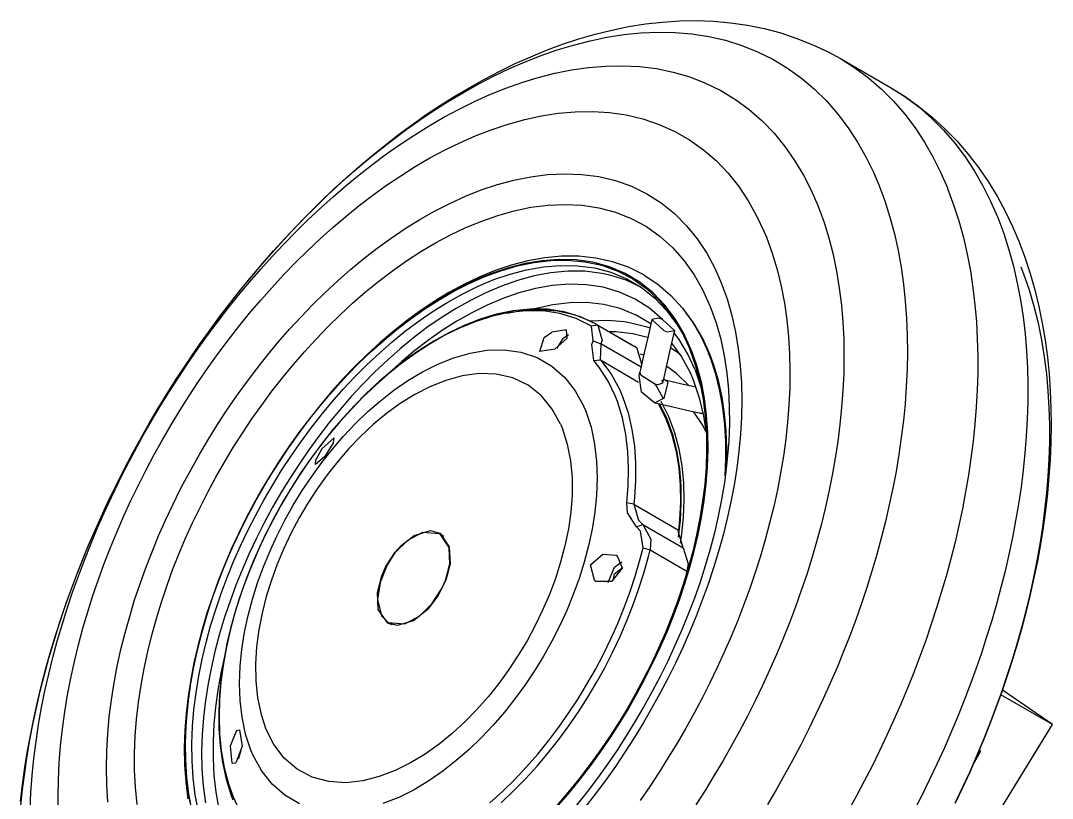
# Model space of a CAD drawing. Header units: millimetres. Extents: x -912 to 1332, y -1066 to 1362.
# Drawn here: x -349 to -47.1, y 1134.6 to 1362 of the extents above; entities that cross this region are included whole.
import ezdxf

# ---------------------------------------------------------------- set-up
doc = ezdxf.new("R2010")
doc.units = ezdxf.units.MM
doc.layers.add('IsoView', color=7, linetype='CONTINUOUS')

msp = doc.modelspace()

# ---------------------------------------------------------------- linework, layer by layer
at = {"layer": 'IsoView'}
for p, q in [((-109.12, 1350.93), (-94.48, 1342.47)), ((-180.66, 1273.29), (-169.85, 1267.05)), ((-180.1, 1272.96), (-169.29, 1266.72)), ((-167.49, 1260.7), (-179.23, 1267.48)), ((-179.39, 1262.8), (-168.21, 1256.34)), ((-169.6, 1220.61), (-156.49, 1213.04)), ((-166.97, 1214.65), (-155.13, 1207.82)), ((-226.48, 1211.99), (-225.42, 1211.38)), ((-174.75, 1205.67), (-174.73, 1205.66)), ((-164.85, 1207.3), (-154.05, 1201.06)), ((-180.69, 1198.13), (-180.66, 1198.12)), ((-241.48, 1186.01), (-240.42, 1185.4)), ((-47.12, 1156.18), (-61.75, 1166.22)), ((-47.12, 1156.18), (-62.22, 1164.89)), ((-161.96, 968.7), (-47.12, 1156.18))]:
    msp.add_line(p, q, dxfattribs=at)
for points in [[(-349.03, 1133.65), (-348.46, 1138.61), (-347.78, 1143.57), (-346.99, 1148.5), (-346.1, 1153.42), (-345.1, 1158.32), (-344.01, 1163.2), (-342.83, 1168.06), (-341.55, 1172.9), (-340.18, 1177.71), (-338.73, 1182.49), (-337.19, 1187.25), (-335.57, 1191.98), (-333.87, 1196.68), (-332.09, 1201.35), (-330.23, 1205.99), (-328.29, 1210.6), (-326.28, 1215.18), (-324.2, 1219.73), (-322.05, 1224.24), (-319.82, 1228.71), (-317.52, 1233.15), (-315.15, 1237.56), (-312.72, 1241.93), (-310.21, 1246.25), (-307.64, 1250.54), (-305, 1254.79), (-302.3, 1258.99), (-299.53, 1263.15), (-296.69, 1267.27), (-293.79, 1271.34), (-290.82, 1275.37), (-287.79, 1279.34), (-284.69, 1283.27), (-281.52, 1287.14), (-278.3, 1290.96), (-275, 1294.72), (-271.64, 1298.42), (-268.22, 1302.06), (-264.73, 1305.64), (-261.17, 1309.16), (-257.55, 1312.61), (-253.86, 1315.98), (-250.11, 1319.28), (-246.29, 1322.51), (-242.4, 1325.65), (-238.44, 1328.7), (-234.41, 1331.67), (-230.32, 1334.54), (-226.16, 1337.31), (-221.93, 1339.98), (-217.63, 1342.53), (-213.27, 1344.97), (-208.83, 1347.28), (-204.33, 1349.46), (-199.77, 1351.5), (-195.14, 1353.39), (-190.45, 1355.13), (-185.7, 1356.69), (-180.9, 1358.08), (-176.05, 1359.28), (-171.15, 1360.28), (-166.21, 1361.06), (-161.24, 1361.63), (-156.25, 1361.96), (-151.25, 1362.04), (-146.26, 1361.86), (-141.28, 1361.42), (-136.33, 1360.71), (-131.43, 1359.71), (-126.6, 1358.43), (-121.85, 1356.86), (-117.21, 1355.01), (-112.69, 1352.87), (-109.12, 1350.93)], [(-349.04, 1131.43), (-348.55, 1136.41), (-347.95, 1141.37), (-347.23, 1146.32), (-346.41, 1151.25), (-345.47, 1156.17), (-344.44, 1161.06), (-343.31, 1165.93), (-342.08, 1170.77), (-340.76, 1175.6), (-339.35, 1180.39), (-337.85, 1185.17), (-336.27, 1189.91), (-334.61, 1194.62), (-332.87, 1199.31), (-331.04, 1203.97), (-329.14, 1208.59), (-327.17, 1213.18), (-325.12, 1217.74), (-322.99, 1222.27), (-320.8, 1226.76), (-318.53, 1231.22), (-316.19, 1235.64), (-313.79, 1240.02), (-311.31, 1244.37), (-308.77, 1248.67), (-306.16, 1252.94), (-303.49, 1257.16), (-300.74, 1261.34), (-297.93, 1265.48), (-295.06, 1269.57), (-292.12, 1273.61), (-289.11, 1277.61), (-286.04, 1281.55), (-282.91, 1285.45), (-279.7, 1289.29), (-276.44, 1293.07), (-273.1, 1296.8), (-269.7, 1300.46), (-266.23, 1304.07), (-262.7, 1307.6), (-259.1, 1311.07), (-255.43, 1314.47), (-251.7, 1317.79), (-247.89, 1321.04), (-244.02, 1324.2), (-240.07, 1327.27), (-236.06, 1330.25), (-231.98, 1333.14), (-227.82, 1335.92), (-223.59, 1338.58), (-219.29, 1341.14), (-214.92, 1343.56), (-210.48, 1345.85), (-205.96, 1348), (-201.37, 1349.99), (-196.72, 1351.82), (-192, 1353.46), (-187.21, 1354.91), (-182.37, 1356.16), (-177.48, 1357.17), (-172.54, 1357.94), (-167.56, 1358.44), (-162.57, 1358.66), (-157.57, 1358.57), (-152.59, 1358.16), (-147.65, 1357.4), (-142.77, 1356.29), (-138, 1354.81), (-133.36, 1352.95), (-128.88, 1350.73), (-124.59, 1348.16), (-120.53, 1345.24), (-116.72, 1342.01), (-113.16, 1338.5), (-109.88, 1334.72), (-106.88, 1330.73), (-104.15, 1326.54), (-101.69, 1322.19), (-99.5, 1317.69), (-97.91, 1313.98)], [(-109.12, 1350.93), (-104.9, 1348.27), (-100.88, 1345.28), (-97.11, 1342.01), (-93.58, 1338.47), (-90.31, 1334.68), (-87.31, 1330.69), (-84.56, 1326.51), (-82.08, 1322.17), (-79.84, 1317.7), (-77.85, 1313.11), (-77.76, 1312.9)], [(-346.25, 1131.32), (-346.02, 1136.31), (-345.66, 1141.3), (-345.15, 1146.27), (-344.52, 1151.23), (-343.77, 1156.17), (-342.89, 1161.1), (-341.91, 1166), (-340.81, 1170.88), (-339.61, 1175.73), (-338.31, 1180.56), (-336.91, 1185.36), (-335.42, 1190.13), (-333.83, 1194.87), (-332.15, 1199.58), (-330.39, 1204.26), (-328.54, 1208.91), (-326.61, 1213.52), (-324.59, 1218.09), (-322.49, 1222.63), (-320.32, 1227.13), (-318.07, 1231.6), (-315.74, 1236.02), (-313.33, 1240.4), (-310.85, 1244.75), (-308.3, 1249.04), (-305.67, 1253.3), (-302.97, 1257.51), (-300.19, 1261.67), (-297.35, 1265.78), (-294.43, 1269.84), (-291.44, 1273.85), (-288.38, 1277.8), (-285.25, 1281.7), (-282.05, 1285.54), (-278.77, 1289.32), (-275.43, 1293.03), (-272.01, 1296.68), (-268.52, 1300.26), (-264.95, 1303.76), (-261.31, 1307.19), (-257.6, 1310.54), (-253.81, 1313.81), (-249.95, 1316.98), (-246.01, 1320.06), (-242, 1323.04), (-237.9, 1325.91), (-233.73, 1328.67), (-229.48, 1331.3), (-225.16, 1333.81), (-220.75, 1336.17), (-216.26, 1338.38), (-211.7, 1340.42), (-207.06, 1342.29), (-202.35, 1343.96), (-197.57, 1345.42), (-192.73, 1346.66), (-187.82, 1347.64), (-182.87, 1348.35), (-177.89, 1348.76), (-172.89, 1348.86), (-167.9, 1348.61), (-162.94, 1348), (-158.04, 1347), (-153.24, 1345.6), (-148.58, 1343.8), (-144.1, 1341.6), (-139.82, 1339), (-135.8, 1336.04), (-132.04, 1332.74), (-128.58, 1329.14), (-125.41, 1325.27), (-122.55, 1321.17), (-119.99, 1316.88), (-117.71, 1312.43), (-115.76, 1307.95)], [(-94.48, 1342.47), (-90.23, 1339.84), (-86.15, 1336.95), (-82.26, 1333.81), (-78.57, 1330.44), (-75.08, 1326.86), (-71.81, 1323.08), (-68.76, 1319.12), (-65.93, 1315), (-63.32, 1310.73), (-60.93, 1306.34), (-58.77, 1301.83), (-56.93, 1297.55)], [(-94.48, 1342.47), (-90.25, 1339.81), (-86.24, 1336.83), (-82.46, 1333.55), (-78.94, 1330.01), (-75.67, 1326.23), (-72.66, 1322.23), (-69.92, 1318.05), (-67.43, 1313.72), (-65.2, 1309.24), (-63.2, 1304.66), (-63.11, 1304.44)], [(-337.92, 1130), (-338.03, 1135), (-337.96, 1140), (-337.72, 1144.99), (-337.33, 1149.98), (-336.79, 1154.95), (-336.11, 1159.9), (-335.29, 1164.83), (-334.35, 1169.74), (-333.28, 1174.63), (-332.09, 1179.49), (-330.8, 1184.31), (-329.39, 1189.11), (-327.88, 1193.88), (-326.26, 1198.61), (-324.55, 1203.31), (-322.74, 1207.97), (-320.83, 1212.59), (-318.84, 1217.17), (-316.75, 1221.72), (-314.58, 1226.22), (-312.31, 1230.68), (-309.97, 1235.1), (-307.54, 1239.47), (-305.03, 1243.79), (-302.43, 1248.06), (-299.76, 1252.29), (-297, 1256.46), (-294.16, 1260.58), (-291.25, 1264.64), (-288.25, 1268.64), (-285.18, 1272.58), (-282.02, 1276.46), (-278.78, 1280.27), (-275.47, 1284.01), (-272.07, 1287.69), (-268.6, 1291.28), (-265.04, 1294.79), (-261.4, 1298.22), (-257.68, 1301.56), (-253.88, 1304.8), (-249.99, 1307.95), (-246.01, 1310.98), (-241.95, 1313.9), (-237.81, 1316.69), (-233.57, 1319.35), (-229.25, 1321.87), (-224.84, 1324.22), (-220.35, 1326.41), (-215.77, 1328.41), (-211.1, 1330.21), (-206.36, 1331.79), (-201.54, 1333.12), (-196.65, 1334.18), (-191.71, 1334.94), (-186.73, 1335.38), (-181.73, 1335.46), (-176.74, 1335.16), (-171.8, 1334.45), (-166.93, 1333.3), (-162.19, 1331.71), (-157.63, 1329.66), (-153.3, 1327.18), (-149.22, 1324.28), (-145.45, 1321), (-142, 1317.39), (-138.89, 1313.48), (-136.11, 1309.32), (-133.66, 1304.97), (-131.52, 1300.44), (-130.8, 1298.7)], [(-301.44, 1226.58), (-299.08, 1230.98), (-296.63, 1235.34), (-294.08, 1239.64), (-291.43, 1243.88), (-288.7, 1248.07), (-285.87, 1252.19), (-282.95, 1256.25), (-279.93, 1260.24), (-276.83, 1264.16), (-273.63, 1268), (-270.34, 1271.77), (-266.96, 1275.45), (-263.49, 1279.05), (-259.92, 1282.55), (-256.26, 1285.95), (-252.5, 1289.25), (-248.65, 1292.44), (-244.7, 1295.5), (-240.65, 1298.43), (-236.5, 1301.22), (-232.25, 1303.86), (-227.89, 1306.32), (-223.44, 1308.59), (-218.89, 1310.66), (-214.24, 1312.51), (-209.5, 1314.09), (-204.68, 1315.4), (-199.78, 1316.38), (-194.82, 1317.02), (-189.83, 1317.27), (-184.83, 1317.08), (-179.88, 1316.43), (-175.01, 1315.28), (-170.3, 1313.61), (-165.81, 1311.43), (-161.59, 1308.75), (-157.7, 1305.61), (-154.17, 1302.07), (-151.03, 1298.18), (-148.27, 1294.01), (-145.9, 1289.61), (-144, 1285.34)], [(-97.91, 1313.98), (-96.17, 1309.29), (-94.65, 1304.53), (-93.36, 1299.7), (-92.27, 1294.82), (-91.39, 1289.9), (-90.69, 1284.95), (-90.16, 1279.98), (-89.8, 1274.99), (-89.6, 1269.99), (-89.56, 1264.99), (-89.65, 1259.99), (-89.88, 1255), (-90.24, 1250.01), (-90.73, 1245.04), (-91.33, 1240.07), (-92.05, 1235.13), (-92.87, 1230.19), (-93.81, 1225.28), (-94.84, 1220.39), (-95.97, 1215.52), (-97.2, 1210.67), (-98.52, 1205.85), (-99.93, 1201.05), (-101.42, 1196.28), (-103.01, 1191.54), (-104.67, 1186.82), (-106.41, 1182.14), (-108.24, 1177.48), (-110.14, 1172.86), (-112.11, 1168.27), (-114.16, 1163.7), (-116.29, 1159.18), (-118.48, 1154.69), (-120.75, 1150.23), (-123.08, 1145.81), (-125.49, 1141.43), (-127.96, 1137.08), (-130.51, 1132.78)], [(-77.76, 1312.9), (-76.01, 1308.21), (-74.48, 1303.45), (-73.16, 1298.63), (-72.03, 1293.76), (-71.1, 1288.85), (-70.35, 1283.9), (-69.77, 1278.94), (-69.34, 1273.96), (-69.08, 1268.96), (-68.96, 1263.97), (-68.97, 1258.97), (-69.12, 1253.97), (-69.4, 1248.98), (-69.8, 1243.99), (-70.31, 1239.02), (-70.94, 1234.06), (-71.67, 1229.11), (-72.51, 1224.18), (-73.45, 1219.27), (-74.48, 1214.38), (-75.61, 1209.51), (-76.83, 1204.66), (-78.13, 1199.83), (-79.52, 1195.03), (-80.99, 1190.25), (-82.55, 1185.5), (-84.18, 1180.77), (-85.89, 1176.08), (-87.68, 1171.41), (-89.54, 1166.76), (-91.47, 1162.15), (-93.47, 1157.57), (-95.55, 1153.02), (-97.69, 1148.5), (-99.9, 1144.02), (-102.18, 1139.57), (-104.52, 1135.15), (-106.93, 1130.77)], [(-314.94, 1132.82), (-315.43, 1137.8), (-315.67, 1142.79), (-315.69, 1147.79), (-315.5, 1152.79), (-315.11, 1157.77), (-314.55, 1162.74), (-313.81, 1167.68), (-312.91, 1172.6), (-311.85, 1177.49), (-310.66, 1182.34), (-309.32, 1187.16), (-307.86, 1191.94), (-306.26, 1196.68), (-304.55, 1201.38), (-302.71, 1206.03), (-300.76, 1210.63), (-298.7, 1215.19), (-296.53, 1219.69), (-294.26, 1224.14), (-291.88, 1228.54), (-289.39, 1232.88), (-286.81, 1237.16), (-284.13, 1241.38), (-281.35, 1245.53), (-278.46, 1249.62), (-275.49, 1253.64), (-272.41, 1257.58), (-269.23, 1261.44), (-265.96, 1265.22), (-262.59, 1268.91), (-259.12, 1272.51), (-255.55, 1276.01), (-251.88, 1279.41), (-248.1, 1282.69), (-244.23, 1285.84), (-240.25, 1288.87), (-236.16, 1291.75), (-231.96, 1294.47), (-227.66, 1297.02), (-223.25, 1299.37), (-218.74, 1301.52), (-214.12, 1303.43), (-209.4, 1305.07), (-204.58, 1306.42), (-199.69, 1307.44), (-194.73, 1308.08), (-189.74, 1308.31), (-184.75, 1308.07), (-179.8, 1307.32), (-174.97, 1306.04), (-170.33, 1304.21), (-165.93, 1301.83), (-161.86, 1298.93), (-158.16, 1295.57), (-154.86, 1291.82), (-151.97, 1287.74), (-149.49, 1283.4), (-147.41, 1278.86), (-147.22, 1278.41)], [(-115.76, 1307.95), (-114.03, 1303.26), (-112.55, 1298.49), (-111.3, 1293.65), (-110.28, 1288.75), (-109.47, 1283.82), (-108.86, 1278.86), (-108.44, 1273.88), (-108.19, 1268.88), (-108.11, 1263.88), (-108.19, 1258.88), (-108.41, 1253.89), (-108.78, 1248.9), (-109.28, 1243.93), (-109.92, 1238.97), (-110.67, 1234.03), (-111.54, 1229.1), (-112.53, 1224.2), (-113.62, 1219.32), (-114.82, 1214.47), (-116.13, 1209.64), (-117.52, 1204.84), (-119.02, 1200.07), (-120.61, 1195.33), (-122.28, 1190.62), (-124.05, 1185.94), (-125.9, 1181.29), (-127.83, 1176.68), (-129.85, 1172.11), (-131.94, 1167.57), (-134.12, 1163.07), (-136.37, 1158.6), (-138.7, 1154.18), (-141.11, 1149.8), (-143.59, 1145.45), (-146.14, 1141.16), (-148.77, 1136.9), (-151.47, 1132.69)], [(-63.11, 1304.44), (-61.36, 1299.76), (-59.83, 1295), (-58.51, 1290.18), (-57.39, 1285.3), (-56.46, 1280.39), (-55.7, 1275.45), (-55.12, 1270.48), (-54.7, 1265.5), (-54.43, 1260.51), (-54.31, 1255.51), (-54.33, 1250.51), (-54.48, 1245.51), (-54.76, 1240.52), (-55.15, 1235.54), (-55.67, 1230.56), (-56.29, 1225.6), (-57.03, 1220.66), (-57.87, 1215.73), (-58.8, 1210.82), (-59.84, 1205.93), (-60.96, 1201.05), (-62.18, 1196.2), (-63.49, 1191.38), (-64.88, 1186.57), (-66.35, 1181.8), (-67.9, 1177.04), (-69.54, 1172.32), (-71.25, 1167.62), (-73.03, 1162.95), (-74.89, 1158.31), (-76.82, 1153.7), (-78.83, 1149.12), (-80.9, 1144.57), (-83.04, 1140.05), (-85.26, 1135.57), (-87.53, 1131.11)], [(-130.8, 1298.7), (-129.08, 1294.01), (-127.64, 1289.22), (-126.46, 1284.36), (-125.52, 1279.45), (-124.81, 1274.5), (-124.32, 1269.53), (-124.03, 1264.54), (-123.92, 1259.54), (-123.99, 1254.54), (-124.23, 1249.54), (-124.62, 1244.56), (-125.16, 1239.59), (-125.84, 1234.64), (-126.66, 1229.7), (-127.6, 1224.79), (-128.67, 1219.91), (-129.86, 1215.05), (-131.16, 1210.22), (-132.56, 1205.43), (-134.08, 1200.66), (-135.69, 1195.93), (-137.4, 1191.23), (-139.21, 1186.57), (-141.12, 1181.95), (-143.12, 1177.36), (-145.2, 1172.82), (-147.38, 1168.32), (-149.64, 1163.86), (-151.98, 1159.44), (-154.41, 1155.07), (-156.92, 1150.75), (-159.52, 1146.48), (-162.19, 1142.25), (-164.95, 1138.08), (-167.79, 1133.96)], [(-56.93, 1297.55), (-55.17, 1292.87), (-53.61, 1288.12), (-52.24, 1283.31), (-51.07, 1278.45), (-50.07, 1273.55), (-49.25, 1268.62), (-48.59, 1263.66), (-48.09, 1258.69), (-47.75, 1253.7), (-47.55, 1248.7), (-47.5, 1243.7), (-47.58, 1238.7), (-47.79, 1233.71), (-48.12, 1228.72), (-48.58, 1223.74), (-49.15, 1218.77), (-49.83, 1213.82), (-50.62, 1208.88), (-51.51, 1203.96), (-52.5, 1199.06), (-53.59, 1194.18), (-54.78, 1189.33), (-56.06, 1184.49), (-57.42, 1179.68), (-58.87, 1174.9), (-60.41, 1170.14), (-62.03, 1165.41), (-63.74, 1160.71), (-65.52, 1156.04), (-67.37, 1151.4), (-69.31, 1146.79), (-71.32, 1142.21), (-73.4, 1137.66), (-75.56, 1133.15)], [(-166.67, 1287.67), (-171.15, 1289.89), (-175.87, 1291.53), (-180.75, 1292.61), (-185.72, 1293.12), (-190.72, 1293.13), (-195.69, 1292.66), (-200.61, 1291.77), (-205.45, 1290.51), (-210.19, 1288.92), (-214.81, 1287.03), (-219.33, 1284.88), (-223.72, 1282.49), (-228, 1279.9), (-232.15, 1277.12), (-236.19, 1274.17), (-240.11, 1271.06), (-243.91, 1267.82), (-247.6, 1264.44), (-251.17, 1260.94), (-254.63, 1257.34), (-257.98, 1253.62), (-261.22, 1249.81), (-264.35, 1245.91), (-267.36, 1241.92), (-270.27, 1237.86), (-273.06, 1233.71), (-275.74, 1229.49), (-278.31, 1225.2), (-280.77, 1220.85), (-283.11, 1216.43), (-285.32, 1211.94), (-287.42, 1207.41), (-289.39, 1202.81), (-291.23, 1198.16), (-292.94, 1193.46), (-294.51, 1188.72), (-295.94, 1183.92), (-297.21, 1179.09), (-298.33, 1174.22), (-299.27, 1169.31), (-300.04, 1164.37), (-300.62, 1159.4), (-301, 1154.42), (-301.15, 1149.42), (-301.07, 1144.42), (-300.73, 1139.43), (-300.12, 1134.47)], [(-152.89, 1265.96), (-154.97, 1270.5), (-157.49, 1274.82), (-160.48, 1278.82), (-163.94, 1282.43), (-167.84, 1285.55), (-172.13, 1288.11), (-176.73, 1290.05), (-181.55, 1291.37), (-186.5, 1292.07), (-191.49, 1292.21), (-196.48, 1291.83), (-201.41, 1291), (-206.25, 1289.77), (-211, 1288.19), (-215.63, 1286.31), (-220.14, 1284.15), (-224.53, 1281.76), (-228.79, 1279.15), (-232.94, 1276.36), (-236.96, 1273.39), (-240.87, 1270.27), (-244.65, 1267), (-248.32, 1263.61), (-251.88, 1260.09), (-255.32, 1256.46), (-258.65, 1252.73), (-261.87, 1248.91), (-264.97, 1244.99), (-267.97, 1240.98), (-270.85, 1236.9), (-273.62, 1232.74), (-276.28, 1228.5), (-278.82, 1224.2), (-281.25, 1219.83), (-283.56, 1215.39), (-285.75, 1210.9), (-287.82, 1206.35), (-289.76, 1201.74), (-291.56, 1197.08), (-293.24, 1192.36), (-294.77, 1187.6), (-296.15, 1182.8), (-297.38, 1177.95), (-298.44, 1173.07), (-299.34, 1168.15), (-300.04, 1163.2), (-300.55, 1158.23), (-300.85, 1153.24), (-300.91, 1148.24), (-300.73, 1143.24), (-300.27, 1138.26), (-299.52, 1133.32)], [(-298.86, 1130.84), (-299.79, 1135.75), (-300.41, 1140.71), (-300.74, 1145.7), (-300.8, 1150.7), (-300.63, 1155.7), (-300.23, 1160.68), (-299.63, 1165.65), (-298.84, 1170.58), (-297.86, 1175.49), (-296.72, 1180.35), (-295.41, 1185.18), (-293.96, 1189.96), (-292.36, 1194.7), (-290.62, 1199.39), (-288.75, 1204.02), (-286.75, 1208.61), (-284.62, 1213.13), (-282.37, 1217.6), (-280, 1222), (-277.51, 1226.34), (-274.91, 1230.61), (-272.2, 1234.8), (-269.37, 1238.93), (-266.43, 1242.97), (-263.38, 1246.93), (-260.21, 1250.8), (-256.94, 1254.58), (-253.55, 1258.26), (-250.05, 1261.83), (-246.43, 1265.28), (-242.7, 1268.61), (-238.85, 1271.8), (-234.88, 1274.84), (-230.79, 1277.72), (-226.58, 1280.41), (-222.25, 1282.91), (-217.79, 1285.17), (-213.22, 1287.18), (-208.52, 1288.91), (-203.72, 1290.3), (-198.83, 1291.31), (-193.86, 1291.89), (-188.87, 1291.99), (-183.89, 1291.54), (-179, 1290.49), (-174.3, 1288.81), (-169.86, 1286.51), (-165.79, 1283.62), (-162.14, 1280.21), (-158.96, 1276.36), (-156.24, 1272.16), (-155.69, 1271.18)], [(-297.01, 1130.68), (-297.93, 1135.59), (-298.54, 1140.55), (-298.86, 1145.54), (-298.92, 1150.54), (-298.73, 1155.54), (-298.32, 1160.52), (-297.71, 1165.48), (-296.9, 1170.42), (-295.91, 1175.32), (-294.75, 1180.18), (-293.43, 1185), (-291.96, 1189.78), (-290.34, 1194.51), (-288.59, 1199.19), (-286.7, 1203.82), (-284.68, 1208.4), (-282.53, 1212.91), (-280.26, 1217.37), (-277.88, 1221.76), (-275.37, 1226.09), (-272.75, 1230.34), (-270.01, 1234.53), (-267.16, 1238.64), (-264.2, 1242.66), (-261.12, 1246.61), (-257.93, 1250.46), (-254.63, 1254.21), (-251.22, 1257.87), (-247.69, 1261.41), (-244.05, 1264.83), (-240.28, 1268.12), (-236.4, 1271.27), (-232.4, 1274.27), (-228.28, 1277.1), (-224.03, 1279.74), (-219.66, 1282.17), (-215.17, 1284.36), (-210.55, 1286.28), (-205.82, 1287.9), (-200.99, 1289.17), (-196.07, 1290.05), (-191.09, 1290.47), (-186.09, 1290.37), (-181.14, 1289.71), (-176.31, 1288.43), (-171.69, 1286.52), (-167.39, 1283.98), (-163.48, 1280.87), (-160.01, 1277.27), (-157.02, 1273.27), (-155.33, 1270.5)], [(-75.54, 1133.19), (-73.39, 1137.7), (-71.31, 1142.24), (-69.3, 1146.82), (-67.37, 1151.44), (-65.51, 1156.08), (-63.73, 1160.75), (-62.03, 1165.45), (-60.42, 1170.18), (-58.88, 1174.94), (-57.44, 1179.73), (-56.08, 1184.54), (-54.81, 1189.38), (-53.64, 1194.24), (-52.56, 1199.12), (-51.58, 1204.03), (-50.71, 1208.95), (-49.95, 1213.89), (-49.29, 1218.85), (-48.76, 1223.82), (-48.34, 1228.8), (-48.06, 1233.79), (-47.9, 1238.79), (-47.89, 1243.79), (-48.02, 1248.79), (-48.31, 1253.78), (-48.76, 1258.76), (-49.39, 1263.72), (-50.19, 1268.65), (-51.19, 1273.55), (-52.4, 1278.4), (-53.81, 1283.2), (-55.46, 1287.92), (-56.24, 1289.92)], [(-178.96, 1288.12), (-183.92, 1288.72), (-188.92, 1288.75), (-193.9, 1288.28), (-198.81, 1287.36), (-203.63, 1286.04), (-208.35, 1284.39), (-212.95, 1282.43), (-217.43, 1280.21), (-221.79, 1277.76), (-226.02, 1275.09), (-230.13, 1272.24), (-234.11, 1269.23), (-237.98, 1266.06), (-241.73, 1262.75), (-245.36, 1259.31), (-248.87, 1255.75), (-252.27, 1252.09), (-255.56, 1248.32), (-258.73, 1244.46), (-261.79, 1240.5), (-264.74, 1236.47), (-267.58, 1232.35), (-270.3, 1228.15), (-272.9, 1223.89), (-275.39, 1219.55), (-277.77, 1215.15), (-280.02, 1210.68), (-282.15, 1206.16), (-284.15, 1201.58), (-286.02, 1196.94), (-287.76, 1192.25), (-289.35, 1187.52), (-290.8, 1182.73), (-292.1, 1177.9), (-293.23, 1173.03), (-294.2, 1168.13), (-294.98, 1163.19), (-295.56, 1158.22), (-295.94, 1153.24), (-296.09, 1148.24), (-296, 1143.24), (-295.64, 1138.26), (-294.98, 1133.3)], [(-167.36, 1283.96), (-171.87, 1286.11), (-176.63, 1287.62), (-178.96, 1288.12)], [(-166.67, 1287.67), (-162.51, 1284.9), (-158.73, 1281.64), (-155.36, 1277.95), (-152.42, 1273.9), (-149.92, 1269.58), (-147.84, 1265.03), (-147.75, 1264.83)], [(-161.2, 1274.64), (-164.98, 1277.9), (-169.19, 1280.59), (-173.75, 1282.65), (-178.55, 1284.04), (-183.49, 1284.79), (-188.48, 1284.94), (-193.46, 1284.55), (-198.39, 1283.69), (-203.22, 1282.41), (-207.95, 1280.78), (-212.55, 1278.83), (-217.03, 1276.61), (-221.38, 1274.15), (-225.6, 1271.47), (-229.69, 1268.6), (-233.66, 1265.55), (-237.5, 1262.36), (-241.22, 1259.02), (-241.79, 1258.49)], [(-144, 1285.34), (-142.3, 1280.64), (-140.92, 1275.83), (-139.83, 1270.95), (-139.02, 1266.02), (-138.46, 1261.05), (-138.13, 1256.06), (-138.03, 1251.06), (-138.12, 1246.06), (-138.4, 1241.07), (-138.86, 1236.09), (-139.49, 1231.13), (-140.27, 1226.2), (-141.2, 1221.28), (-142.27, 1216.4), (-143.48, 1211.55), (-144.82, 1206.73), (-146.28, 1201.95), (-147.86, 1197.2), (-149.56, 1192.5), (-151.36, 1187.84), (-153.28, 1183.22), (-155.3, 1178.65), (-157.42, 1174.12), (-159.64, 1169.64), (-161.96, 1165.21), (-164.38, 1160.84), (-166.9, 1156.52), (-169.51, 1152.25), (-172.21, 1148.04), (-175, 1143.9), (-177.89, 1139.81), (-180.87, 1135.8), (-183.94, 1131.85)], [(-180.66, 1273.29), (-185.16, 1275.44), (-189.95, 1276.88), (-194.89, 1277.61), (-199.89, 1277.69), (-204.86, 1277.19), (-209.75, 1276.18), (-214.54, 1274.73), (-219.2, 1272.91), (-223.71, 1270.77), (-228.08, 1268.34), (-232.31, 1265.67), (-236.39, 1262.79), (-240.33, 1259.71), (-244.13, 1256.45), (-247.78, 1253.05), (-251.31, 1249.5), (-254.69, 1245.82), (-257.94, 1242.02), (-261.06, 1238.11), (-264.05, 1234.1), (-266.9, 1229.99), (-269.61, 1225.8), (-272.19, 1221.51), (-274.63, 1217.15), (-276.93, 1212.71), (-279.09, 1208.2), (-281.09, 1203.62), (-282.94, 1198.97), (-284.63, 1194.27), (-286.15, 1189.5), (-287.49, 1184.69), (-288.65, 1179.82), (-289.6, 1174.91), (-290.33, 1169.97), (-290.83, 1164.99), (-291.07, 1160), (-291.03, 1155), (-290.68, 1150.01), (-289.98, 1145.06), (-288.91, 1140.18), (-287.4, 1135.42), (-286.9, 1134.11)], [(-181.96, 1272.71), (-186.43, 1274.93), (-191.21, 1276.4), (-196.15, 1277.14), (-201.14, 1277.19), (-206.11, 1276.64), (-211, 1275.58), (-215.76, 1274.08), (-220.4, 1272.2), (-224.89, 1270), (-229.23, 1267.52), (-233.42, 1264.8), (-237.47, 1261.87), (-241.38, 1258.75), (-245.14, 1255.46), (-248.77, 1252.01), (-252.25, 1248.43), (-255.6, 1244.72), (-258.82, 1240.89), (-261.9, 1236.95), (-264.85, 1232.92), (-267.66, 1228.78), (-270.34, 1224.56), (-272.88, 1220.25), (-275.28, 1215.87), (-277.54, 1211.41), (-279.65, 1206.87), (-281.61, 1202.27), (-283.41, 1197.61), (-285.05, 1192.89), (-286.51, 1188.11), (-287.79, 1183.27), (-288.88, 1178.39), (-289.76, 1173.47), (-290.41, 1168.52), (-290.82, 1163.53), (-290.97, 1158.54), (-290.81, 1153.54), (-290.33, 1148.56), (-289.48, 1143.64), (-288.22, 1138.8), (-286.89, 1135.03)], [(-206.8, 1276.52), (-201.87, 1277.31), (-196.88, 1277.55), (-191.9, 1277.16), (-187.02, 1276.06), (-182.38, 1274.22), (-180.66, 1273.29)], [(-164.64, 1273.37), (-168.93, 1275.93), (-173.55, 1277.81), (-178.4, 1279.01), (-183.37, 1279.56), (-188.37, 1279.5), (-193.33, 1278.92), (-198.21, 1277.86), (-198.73, 1277.73)], [(-147.22, 1278.41), (-145.53, 1273.7), (-144.18, 1268.89), (-143.15, 1264), (-142.4, 1259.05), (-141.91, 1254.08), (-141.67, 1249.09), (-141.65, 1244.09), (-141.84, 1239.09), (-141.99, 1236.89)], [(-182.35, 1274.2), (-177.35, 1274.41), (-172.37, 1274.03), (-170.88, 1273.79)], [(-164.36, 1274.61), (-165.45, 1269.73), (-166.55, 1264.85), (-167.65, 1259.97), (-167.82, 1259.23)], [(-162.24, 1274.99), (-164.36, 1274.61)], [(-164.36, 1274.61), (-160.86, 1271.37), (-159.83, 1271.03)], [(-157.72, 1271.41), (-161.22, 1274.65), (-162.24, 1274.99)], [(-147.37, 1264.48), (-149.44, 1269.03), (-151.95, 1273.35), (-154.37, 1276.68)], [(-189.26, 1271.65), (-193.6, 1270.93)], [(-192.73, 1265.91), (-189.06, 1269.2), (-189.26, 1271.65)], [(-180.1, 1272.96), (-181.96, 1272.71)], [(-181.45, 1268.42), (-181.96, 1272.71)], [(-180.66, 1273.29), (-180.1, 1272.96)], [(-180.1, 1272.96), (-178.86, 1268.51), (-179.23, 1267.48)], [(-170.88, 1273.79), (-166.04, 1272.55), (-164.91, 1272.15)], [(-157.72, 1271.41), (-158.82, 1266.54), (-159.91, 1261.66), (-161.01, 1256.78), (-161.18, 1256.03)], [(-159.83, 1271.03), (-157.72, 1271.41)], [(-155.69, 1271.18), (-153.54, 1266.67), (-153.18, 1265.82)], [(-197.14, 1265.23), (-195.81, 1269.38), (-193.6, 1270.93)], [(-190.36, 1269.06), (-192.14, 1266.24)], [(-190.36, 1269.06), (-188.67, 1270.24)], [(-181.35, 1262.62), (-181.93, 1267.33), (-181.45, 1268.42)], [(-181.45, 1268.42), (-179.23, 1267.48)], [(-169.93, 1270.42), (-174.89, 1270.98), (-176.74, 1271.03)], [(-165.55, 1269.32), (-169.93, 1270.42)], [(-151.69, 1259.92), (-153.78, 1264.46), (-156.34, 1268.75), (-157.85, 1270.84)], [(-281.63, 1148.65), (-283.21, 1153.39), (-284.25, 1158.28), (-284.82, 1163.24), (-284.99, 1168.24), (-284.81, 1173.24), (-284.3, 1178.21), (-283.51, 1183.15), (-282.47, 1188.03), (-281.18, 1192.87), (-279.68, 1197.63), (-277.97, 1202.33), (-276.06, 1206.95), (-273.97, 1211.49), (-271.7, 1215.95), (-269.25, 1220.31), (-266.64, 1224.58), (-263.87, 1228.73), (-260.93, 1232.78), (-257.82, 1236.7), (-254.56, 1240.48), (-251.13, 1244.12), (-247.53, 1247.59), (-243.77, 1250.88), (-239.83, 1253.96), (-235.72, 1256.8), (-231.42, 1259.37), (-226.96, 1261.61), (-222.31, 1263.45), (-217.51, 1264.83), (-212.58, 1265.64), (-207.58, 1265.76), (-202.64, 1265.08), (-197.9, 1263.49), (-193.58, 1261), (-189.83, 1257.71), (-186.75, 1253.77), (-184.35, 1249.39), (-184.2, 1249.07)], [(-192.73, 1265.91), (-197.14, 1265.23)], [(-153.18, 1265.82), (-151.52, 1261.1), (-150.24, 1256.27), (-149.3, 1251.36), (-148.68, 1246.4), (-148.36, 1241.41), (-148.29, 1236.41), (-148.46, 1231.42), (-148.86, 1226.43), (-149.46, 1221.47), (-150.26, 1216.53), (-151.23, 1211.63), (-152.38, 1206.76), (-153.68, 1201.93), (-155.13, 1197.15), (-156.73, 1192.41), (-158.47, 1187.73), (-160.35, 1183.09), (-162.35, 1178.51), (-164.47, 1173.98), (-166.72, 1169.52), (-169.09, 1165.12), (-171.58, 1160.78), (-174.18, 1156.51), (-176.9, 1152.31), (-179.72, 1148.19), (-182.66, 1144.14), (-185.72, 1140.18), (-188.88, 1136.31), (-192.15, 1132.53)], [(-152.89, 1265.96), (-151.23, 1261.24), (-149.94, 1256.41), (-149.01, 1251.5), (-148.39, 1246.54), (-148.05, 1241.55), (-147.98, 1236.55), (-148.15, 1231.56), (-148.55, 1226.57), (-149.14, 1221.61), (-149.93, 1216.67), (-150.9, 1211.77), (-152.04, 1206.9), (-153.34, 1202.07), (-154.79, 1197.28), (-156.38, 1192.55), (-158.12, 1187.86), (-159.98, 1183.22), (-161.98, 1178.63), (-164.1, 1174.11), (-166.34, 1169.64), (-168.71, 1165.23), (-171.19, 1160.89), (-173.78, 1156.62), (-176.49, 1152.41), (-179.31, 1148.28), (-182.24, 1144.23), (-185.29, 1140.27), (-188.44, 1136.39), (-191.71, 1132.6)], [(-179.23, 1267.48), (-179.43, 1262.84), (-179.39, 1262.8)], [(-170.41, 1267.37), (-169.85, 1267.05)], [(-169.85, 1267.05), (-169.29, 1266.72)], [(-167.3, 1261.52), (-168.62, 1266.19), (-169.29, 1266.72)], [(-156.11, 1264.46), (-158.87, 1266.31)], [(-158.55, 1267.74), (-155.62, 1263.69), (-153.23, 1259.3), (-152.14, 1256.82)], [(-181.35, 1262.62), (-179.39, 1262.8)], [(-174.93, 1252.06), (-177.07, 1256.58), (-179.81, 1260.76), (-181.35, 1262.62)], [(-179.39, 1262.8), (-176.36, 1258.83), (-173.92, 1254.47), (-172.88, 1252.1)], [(-166.7, 1264.19), (-167.62, 1264.48)], [(-142.83, 1228.91), (-142.64, 1233.91), (-142.69, 1238.91), (-142.99, 1243.9), (-143.56, 1248.86), (-144.43, 1253.78), (-145.64, 1258.64), (-147.2, 1263.39), (-147.75, 1264.83)], [(-142.44, 1232.02), (-142.39, 1237.02), (-142.57, 1242.01), (-143.03, 1246.99), (-143.79, 1251.93), (-144.86, 1256.82), (-146.3, 1261.6), (-147.37, 1264.48)], [(-163.57, 1250.3), (-167.34, 1253.42), (-168.08, 1258.26), (-167.81, 1259.26)], [(-167.82, 1259.23), (-167.8, 1259.29)], [(-163.29, 1255.65), (-167.48, 1258.23), (-167.82, 1259.23)], [(-153.49, 1255.37), (-157.09, 1258.84), (-160.06, 1261)], [(-151.69, 1259.92), (-150.04, 1255.2), (-149.92, 1254.81)], [(-191.06, 1244.03), (-193.46, 1248.41), (-196.62, 1252.27), (-200.52, 1255.38), (-205.03, 1257.53), (-209.89, 1258.65), (-214.88, 1258.81), (-219.83, 1258.15), (-224.65, 1256.83), (-229.29, 1254.97), (-233.73, 1252.68), (-237.97, 1250.03), (-242.01, 1247.09), (-245.86, 1243.9), (-249.51, 1240.48), (-252.97, 1236.88), (-256.25, 1233.1), (-259.34, 1229.17), (-262.25, 1225.11), (-264.98, 1220.92), (-267.52, 1216.61), (-269.86, 1212.19), (-272.01, 1207.68), (-273.94, 1203.07), (-275.66, 1198.37), (-277.15, 1193.6), (-278.39, 1188.76), (-279.35, 1183.85), (-280, 1178.89), (-280.32, 1173.91), (-280.25, 1168.91), (-279.73, 1163.94), (-278.7, 1159.05), (-277.36, 1155.08)], [(-161.18, 1256.03), (-162.54, 1255.51)], [(-161.39, 1256.84), (-161.18, 1256.03)], [(-160.44, 1256.94), (-160.97, 1256.97)], [(-160.72, 1251.62), (-159.55, 1256.23), (-160.44, 1256.94)], [(-160.44, 1256.94), (-155.56, 1255.84), (-151.42, 1254.9)], [(-148.36, 1241.5), (-149.13, 1246.43), (-150.28, 1251.3), (-151.84, 1256.05), (-152.14, 1256.82)], [(-163.35, 1255.32), (-163.14, 1255.58)], [(-163.3, 1255.62), (-163.14, 1255.58)], [(-162.54, 1255.51), (-163.29, 1255.65)], [(-163.29, 1255.65), (-161.07, 1251.71), (-160.72, 1251.62)], [(-163.12, 1255.6), (-163.14, 1255.58)], [(-171.69, 1221.01), (-171.28, 1225.99), (-171.17, 1230.99), (-171.37, 1235.99), (-171.95, 1240.95), (-172.93, 1245.85), (-174.38, 1250.63), (-174.93, 1252.06)], [(-172.88, 1252.1), (-171.27, 1247.36), (-170.14, 1242.5), (-169.44, 1237.55), (-169.1, 1232.56), (-169.11, 1227.56), (-169.41, 1222.57), (-169.6, 1220.61)], [(-163.43, 1250.26), (-163.57, 1250.3)], [(-160.72, 1251.62), (-163.43, 1250.26)], [(-163.43, 1250.26), (-158.55, 1249.15), (-153.67, 1248.05), (-149.58, 1247.12)], [(-162.49, 1250.05), (-160.22, 1245.6), (-158.49, 1240.91), (-157.25, 1236.06), (-156.45, 1231.13), (-156.04, 1226.15), (-155.96, 1221.15), (-156.2, 1216.16), (-156.49, 1213.04)], [(-156.5, 1210.99), (-155.98, 1215.96), (-155.72, 1220.95), (-155.77, 1225.95), (-156.16, 1230.93), (-156.93, 1235.87), (-158.13, 1240.72), (-159.81, 1245.43), (-162.03, 1249.91), (-162.06, 1249.95)], [(-161.74, 1250.7), (-159.43, 1246.27), (-157.67, 1241.59), (-156.4, 1236.76), (-155.56, 1231.83), (-155.11, 1226.85), (-155, 1221.85), (-155.2, 1216.86), (-155.68, 1211.88), (-156.05, 1209.17)], [(-183.68, 1247.83), (-182.1, 1243.09), (-181.06, 1238.2), (-180.49, 1233.23), (-180.32, 1228.24), (-180.5, 1223.24), (-181.01, 1218.27), (-181.8, 1213.33), (-182.84, 1208.44), (-184.13, 1203.61), (-185.63, 1198.84), (-187.35, 1194.15), (-189.25, 1189.52), (-191.34, 1184.98), (-193.61, 1180.53), (-196.06, 1176.17), (-198.67, 1171.9), (-201.44, 1167.74), (-204.38, 1163.7), (-207.49, 1159.78), (-210.75, 1155.99), (-214.18, 1152.36), (-217.78, 1148.88), (-221.54, 1145.6), (-225.48, 1142.52), (-229.59, 1139.67), (-233.89, 1137.11), (-238.36, 1134.87), (-243, 1133.02)], [(-184.2, 1249.07), (-183.68, 1247.83)], [(-152.23, 1247.72), (-149.45, 1243.57), (-148.36, 1241.45)], [(-150.1, 1247.16), (-150.25, 1247.27)], [(-149.3, 1247.25), (-150.1, 1247.16)], [(-191.06, 1244.03), (-190.6, 1242.93)], [(-190.6, 1242.93), (-189.06, 1238.18), (-188.11, 1233.27), (-187.67, 1228.29), (-187.67, 1223.29), (-188.04, 1218.31), (-188.75, 1213.36), (-189.76, 1208.46), (-191.03, 1203.63), (-192.56, 1198.87), (-194.32, 1194.19), (-196.29, 1189.59), (-198.47, 1185.09), (-200.84, 1180.69), (-203.41, 1176.41), (-206.17, 1172.23), (-209.11, 1168.19), (-212.23, 1164.29), (-215.54, 1160.54), (-219.03, 1156.96), (-222.71, 1153.58), (-226.59, 1150.42), (-230.66, 1147.52), (-234.93, 1144.93), (-239.41, 1142.7), (-244.08, 1140.92), (-248.92, 1139.7), (-253.89, 1139.16), (-258.87, 1139.47), (-263.7, 1140.76), (-268.12, 1143.07), (-271.91, 1146.32), (-274.94, 1150.28), (-277.22, 1154.72), (-277.36, 1155.08)], [(-257.46, 1238.7), (-260.14, 1234.49), (-262.8, 1232.24)], [(-257.31, 1240.04), (-260.88, 1236.76), (-262.67, 1233.6)], [(-257.46, 1238.7), (-257.31, 1240.04)], [(-141.99, 1236.89), (-142.46, 1231.91), (-143.11, 1226.95), (-143.93, 1222.02), (-144.9, 1217.12), (-146.03, 1212.25), (-147.3, 1207.41), (-148.7, 1202.61), (-150.23, 1197.85), (-151.89, 1193.13), (-153.67, 1188.46), (-155.56, 1183.83), (-157.56, 1179.25), (-159.67, 1174.72), (-161.89, 1170.24), (-164.22, 1165.81), (-166.64, 1161.44), (-169.17, 1157.13), (-171.8, 1152.87), (-174.52, 1148.68), (-177.35, 1144.55), (-180.27, 1140.5), (-183.29, 1136.51), (-186.4, 1132.6)], [(-262.8, 1232.24), (-262.67, 1233.6)], [(-323.49, 1133.49), (-323.82, 1138.48), (-323.93, 1143.47), (-323.83, 1148.47), (-323.55, 1153.47), (-323.09, 1158.44), (-322.46, 1163.4), (-321.68, 1168.34), (-320.75, 1173.25), (-319.68, 1178.14), (-318.47, 1182.99), (-317.13, 1187.81), (-315.67, 1192.59), (-314.09, 1197.33), (-312.4, 1202.04), (-310.59, 1206.7), (-308.67, 1211.32), (-306.65, 1215.89), (-304.53, 1220.42), (-302.31, 1224.9), (-301.44, 1226.58)], [(-168.8, 1213.94), (-171.48, 1218.06), (-171.69, 1221.01)], [(-169.6, 1220.61), (-171.69, 1221.01)], [(-169.6, 1220.61), (-168.24, 1215.93), (-166.97, 1214.65)], [(-168.8, 1213.94), (-166.97, 1214.65)], [(-166.91, 1207.87), (-167.66, 1212.68), (-168.8, 1213.94)], [(-166.97, 1214.65), (-164.67, 1210.35), (-164.85, 1207.3)], [(-242.02, 1202.35), (-239.3, 1206.53), (-235.76, 1210.05), (-231.37, 1212.38), (-226.52, 1212.02), (-226.48, 1211.99)], [(-237.77, 1208.43), (-233.84, 1211.49), (-229.1, 1212.88), (-226.38, 1212.17)], [(-226.38, 1212.17), (-223.59, 1208.18), (-223.36, 1203.21), (-224.59, 1198.38), (-226.81, 1193.9), (-229.84, 1189.94), (-230.19, 1189.58)], [(-226.66, 1212.1), (-225.87, 1211.83)], [(-226.48, 1211.99), (-223.71, 1207.99), (-223.52, 1203.03), (-224.79, 1198.2), (-225.94, 1195.66)], [(-225.97, 1211.66), (-225.42, 1211.38)], [(-225.42, 1211.38), (-225.24, 1211.27)], [(-155.13, 1207.82), (-156.54, 1212.46), (-156.49, 1213.04)], [(-242.13, 1202.39), (-239.41, 1206.58), (-237.77, 1208.43)], [(-211.69, 1133.25), (-207.99, 1136.61), (-204.43, 1140.13), (-201.01, 1143.77), (-197.73, 1147.54), (-194.57, 1151.42), (-191.56, 1155.4), (-188.67, 1159.49), (-185.92, 1163.67), (-183.31, 1167.93), (-180.84, 1172.27), (-178.5, 1176.7), (-176.31, 1181.19), (-174.27, 1185.76), (-172.39, 1190.39), (-170.66, 1195.08), (-169.11, 1199.83), (-167.73, 1204.64), (-166.91, 1207.87)], [(-166.91, 1207.87), (-164.85, 1207.3)], [(-155.13, 1207.82), (-153.73, 1203.18), (-154.05, 1201.06)], [(-208.41, 1133.31), (-204.78, 1136.75), (-201.28, 1140.32), (-197.92, 1144.02), (-194.69, 1147.84), (-191.59, 1151.77), (-188.63, 1155.79), (-185.8, 1159.91), (-183.1, 1164.12), (-180.54, 1168.42), (-178.11, 1172.79), (-175.83, 1177.24), (-173.69, 1181.76), (-171.7, 1186.34), (-169.86, 1190.99), (-168.19, 1195.7), (-166.68, 1200.47), (-165.35, 1205.29), (-164.85, 1207.3)], [(-181.1, 1198.4), (-182.31, 1202.88), (-178.65, 1206.04), (-174.75, 1205.67)], [(-180.69, 1198.13), (-175.89, 1198.12), (-172.96, 1201.94), (-174.35, 1205.41)], [(-174.75, 1205.67), (-174.35, 1205.41)], [(-241.58, 1185.84), (-244.37, 1189.83), (-244.6, 1194.79), (-243.37, 1199.63), (-242.13, 1202.39)], [(-242.02, 1202.35), (-243.87, 1197.71), (-244.59, 1192.78), (-243.42, 1187.98), (-241.48, 1186.01)], [(-177.1, 1197.68), (-175.23, 1202.21), (-173.13, 1203.77)], [(-175.21, 1200.22), (-172.94, 1202.11)], [(-175.67, 1198.23), (-175.21, 1200.22)], [(-154.05, 1201.06), (-154.56, 1198.96)], [(-241.48, 1186.01), (-236.63, 1185.61), (-232.23, 1187.93), (-228.69, 1191.44), (-225.96, 1195.62), (-225.94, 1195.66)], [(-181.1, 1198.4), (-180.69, 1198.13)], [(-230.19, 1189.58), (-234.12, 1186.51), (-238.87, 1185.13), (-241.58, 1185.84)], [(-241.66, 1186.12), (-241.03, 1185.57)], [(-240.42, 1185.4), (-240.93, 1185.74)], [(-240.24, 1185.3), (-240.42, 1185.4)], [(-289.4, 1176.03), (-290.46, 1171.14), (-291.34, 1166.22), (-292.02, 1161.27), (-292.49, 1156.29), (-292.74, 1151.3), (-292.74, 1146.3), (-292.47, 1141.3), (-291.9, 1136.34), (-291.01, 1131.42), (-289.75, 1126.58), (-288.1, 1121.86), (-288.09, 1121.82)], [(-285.83, 1154.38), (-287.68, 1149.8), (-287.2, 1144.95), (-287.03, 1144.82)], [(-284.95, 1154.58), (-284.25, 1149.8), (-285.94, 1145.16), (-286.11, 1145)], [(-285.83, 1154.38), (-284.95, 1154.58)], [(-285.29, 1146.13), (-284.47, 1148.56)], [(-267.41, 1132.98), (-271.73, 1135.47), (-275.48, 1138.77), (-278.56, 1142.7), (-280.96, 1147.08), (-281.63, 1148.65)], [(-70.5, 1144.06), (-68.19, 1148.23), (-68.34, 1149.07)], [(-287.03, 1144.82), (-286.11, 1145)], [(-286.89, 1135.03), (-284.76, 1130.51)]]:
    msp.add_lwpolyline(points, dxfattribs=at)

doc.saveas('drawing.dxf')
